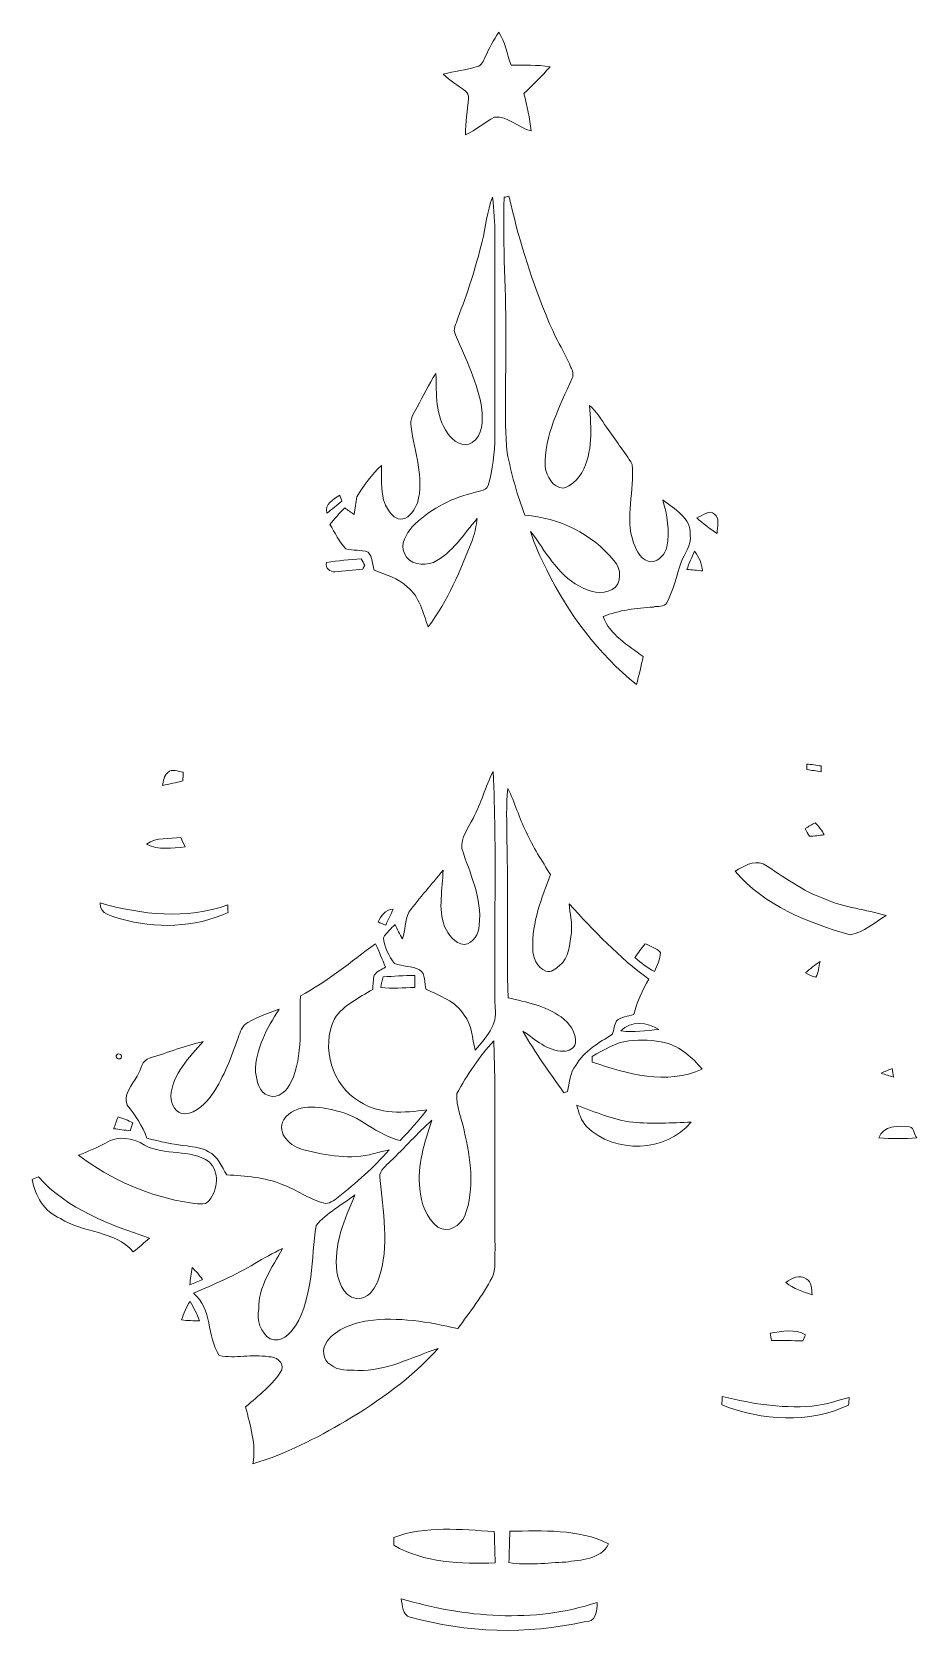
# Model space of a CAD drawing. Header units: centimetres. Extents: x -13.8 to 13.8, y -16.3 to 16.3.
# Drawn here: x -9.17 to 8.14, y -15.27 to 16.09 of the extents above; entities that cross this region are included whole.
import ezdxf

# ---------------------------------------------------------------- set-up
doc = ezdxf.new("R2010")
doc.units = ezdxf.units.CM
doc.header["$MEASUREMENT"] = 0
doc.layers.add('Layer 1', color=7, linetype='Continuous')

msp = doc.modelspace()

# ---------------------------------------------------------------- linework, layer by layer
at = {"layer": 'Layer 1', "color": 251, "lineweight": 9}
for points, knots in [([(-0.30528, 15.60213), (-0.34162, 15.52805), (-0.3769, 15.43562), (-0.4658, 15.41269), (-0.4658, 15.41269), (-0.68311, 15.34848), (-0.91065, 15.32485), (-1.12902, 15.26346), (-1.12902, 15.26346), (-0.9999, 15.13576), (-0.8415, 15.0458), (-0.69722, 14.93679), (-0.69722, 14.93679), (-0.65136, 14.90575), (-0.62666, 14.8486), (-0.63337, 14.79356), (-0.63337, 14.79356), (-0.65171, 14.55544), (-0.70039, 14.31908), (-0.69157, 14.07954), (-0.69157, 14.07954), (-0.48979, 14.17162), (-0.31657, 14.31343), (-0.12537, 14.42526), (-0.12537, 14.42526), (0.14275, 14.45666), (0.33607, 14.20866), (0.59042, 14.15786), (0.59042, 14.15786), (0.5689, 14.40445), (0.51387, 14.6461), (0.44825, 14.88458), (0.44825, 14.88458), (0.6257, 15.05356), (0.80138, 15.22431), (0.96154, 15.41022), (0.96154, 15.41022), (0.7086, 15.45044), (0.45248, 15.4395), (0.19778, 15.44479), (0.19778, 15.44479), (0.11946, 15.66034), (0.08595, 15.89494), (-0.04211, 16.08932), (-0.04211, 16.08932), (-0.14265, 15.9341), (-0.23014, 15.77111), (-0.30528, 15.60213), (-0.30528, 15.60213), (-0.30528, 15.60213), (-0.30528, 15.60213), (-0.30528, 15.60213)], [0, 0, 0, 0, 0.07142857, 0.07142857, 0.07142857, 0.07142857, 0.14285714, 0.14285714, 0.14285714, 0.14285714, 0.21428571, 0.21428571, 0.21428571, 0.21428571, 0.28571429, 0.28571429, 0.28571429, 0.28571429, 0.35714286, 0.35714286, 0.35714286, 0.35714286, 0.42857143, 0.42857143, 0.42857143, 0.42857143, 0.5, 0.5, 0.5, 0.5, 0.57142857, 0.57142857, 0.57142857, 0.57142857, 0.64285714, 0.64285714, 0.64285714, 0.64285714, 0.71428571, 0.71428571, 0.71428571, 0.71428571, 0.78571429, 0.78571429, 0.78571429, 0.78571429, 0.85714286, 0.85714286, 0.85714286, 0.85714286, 1, 1, 1, 1]), ([(-0.36702, 11.99004), (-0.4919, 11.47922), (-0.65559, 10.97898), (-0.84468, 10.48862), (-0.84468, 10.48862), (-0.87114, 10.38702), (-0.95263, 10.26919), (-0.88525, 10.163), (-0.88525, 10.163), (-0.68664, 9.68887), (-0.45027, 9.22073), (-0.37019, 8.70744), (-0.37019, 8.70744), (-0.35714, 8.48943), (-0.34409, 8.19098), (-0.56316, 8.06151), (-0.56316, 8.06151), (-0.73885, 7.93803), (-0.94699, 8.09467), (-1.044, 8.24495), (-1.044, 8.24495), (-1.28742, 8.58362), (-1.25743, 9.01224), (-1.27119, 9.40665), (-1.27119, 9.40665), (-1.41653, 9.20098), (-1.51496, 8.96744), (-1.6409, 8.75048), (-1.6409, 8.75048), (-1.70299, 8.6316), (-1.79048, 8.51059), (-1.75449, 8.36525), (-1.75449, 8.36525), (-1.69593, 7.87277), (-1.48991, 7.36971), (-1.63384, 6.87406), (-1.63384, 6.87406), (-1.69417, 6.74953), (-1.77037, 6.59078), (-1.92171, 6.56291), (-1.92171, 6.56291), (-2.0406, 6.54386), (-2.14643, 6.63981), (-2.19829, 6.73753), (-2.19829, 6.73753), (-2.38173, 6.98941), (-2.32211, 7.32279), (-2.33834, 7.61242), (-2.33834, 7.61242), (-2.52214, 7.42827), (-2.68547, 7.22084), (-2.81847, 6.99753), (-2.81847, 6.99753), (-2.8407, 6.88323), (-2.85375, 6.76716), (-2.87104, 6.65216), (-2.87104, 6.65216), (-2.93312, 6.69343), (-2.99451, 6.73612), (-3.05554, 6.77845), (-3.05554, 6.77845), (-3.15749, 6.67509), (-3.25521, 6.56785), (-3.34623, 6.45496), (-3.34623, 6.45496), (-3.24569, 6.2948), (-3.1656, 6.11558), (-3.03084, 5.98012), (-3.03084, 5.98012), (-2.89185, 5.93567), (-2.73522, 5.97165), (-2.5994, 5.91168), (-2.5994, 5.91168), (-2.50697, 5.82102), (-2.51932, 5.67355), (-2.4798, 5.55996), (-2.4798, 5.55996), (-2.25367, 5.4767), (-2.01061, 5.4065), (-1.83246, 5.2354), (-1.83246, 5.2354), (-1.59045, 5.04526), (-1.52025, 4.72705), (-1.42429, 4.45047), (-1.42429, 4.45047), (-1.03059, 4.96024), (-0.79212, 5.56384), (-0.55822, 6.15792), (-0.55822, 6.15792), (-0.50637, 6.28986), (-0.48132, 6.43061), (-0.46333, 6.57067), (-0.46333, 6.57067), (-0.73003, 6.26869), (-0.94593, 5.89863), (-1.31987, 5.71448), (-1.31987, 5.71448), (-1.51496, 5.63757), (-1.80141, 5.66579), (-1.88502, 5.88804), (-1.88502, 5.88804), (-1.98309, 6.07184), (-1.84339, 6.2701), (-1.73439, 6.41192), (-1.73439, 6.41192), (-1.41759, 6.72554), (-1.01648, 6.95943), (-0.5801, 7.05891), (-0.5801, 7.05891), (-0.48273, 7.11924), (-0.29399, 7.08572), (-0.24884, 7.21731), (-0.24884, 7.21731), (-0.16241, 7.53093), (-0.11655, 7.85654), (-0.11831, 8.18216), (-0.11831, 8.18216), (-0.11267, 9.24084), (-0.12325, 10.29918), (-0.1169, 11.35786), (-0.1169, 11.35786), (-0.11831, 11.85775), (-0.10067, 12.36046), (-0.16241, 12.85787), (-0.16241, 12.85787), (-0.27389, 12.58024), (-0.29717, 12.27861), (-0.36702, 11.99004), (-0.36702, 11.99004), (-0.36702, 11.99004), (-0.36702, 11.99004), (-0.36702, 11.99004)], [0, 0, 0, 0, 0.02941176, 0.02941176, 0.02941176, 0.02941176, 0.05882353, 0.05882353, 0.05882353, 0.05882353, 0.08823529, 0.08823529, 0.08823529, 0.08823529, 0.11764706, 0.11764706, 0.11764706, 0.11764706, 0.14705882, 0.14705882, 0.14705882, 0.14705882, 0.17647059, 0.17647059, 0.17647059, 0.17647059, 0.20588235, 0.20588235, 0.20588235, 0.20588235, 0.23529412, 0.23529412, 0.23529412, 0.23529412, 0.26470588, 0.26470588, 0.26470588, 0.26470588, 0.29411765, 0.29411765, 0.29411765, 0.29411765, 0.32352941, 0.32352941, 0.32352941, 0.32352941, 0.35294118, 0.35294118, 0.35294118, 0.35294118, 0.38235294, 0.38235294, 0.38235294, 0.38235294, 0.41176471, 0.41176471, 0.41176471, 0.41176471, 0.44117647, 0.44117647, 0.44117647, 0.44117647, 0.47058824, 0.47058824, 0.47058824, 0.47058824, 0.5, 0.5, 0.5, 0.5, 0.52941176, 0.52941176, 0.52941176, 0.52941176, 0.55882353, 0.55882353, 0.55882353, 0.55882353, 0.58823529, 0.58823529, 0.58823529, 0.58823529, 0.61764706, 0.61764706, 0.61764706, 0.61764706, 0.64705882, 0.64705882, 0.64705882, 0.64705882, 0.67647059, 0.67647059, 0.67647059, 0.67647059, 0.70588235, 0.70588235, 0.70588235, 0.70588235, 0.73529412, 0.73529412, 0.73529412, 0.73529412, 0.76470588, 0.76470588, 0.76470588, 0.76470588, 0.79411765, 0.79411765, 0.79411765, 0.79411765, 0.82352941, 0.82352941, 0.82352941, 0.82352941, 0.85294118, 0.85294118, 0.85294118, 0.85294118, 0.88235294, 0.88235294, 0.88235294, 0.88235294, 0.91176471, 0.91176471, 0.91176471, 0.91176471, 0.94117647, 0.94117647, 0.94117647, 0.94117647, 1, 1, 1, 1]), ([(0.0669, 12.85646), (0.02492, 11.90961), (0.11241, 10.96416), (0.09441, 10.01731), (0.09441, 10.01731), (0.10465, 9.29835), (0.05984, 8.57727), (0.12193, 7.86007), (0.12193, 7.86007), (0.20907, 7.44591), (0.31173, 7.0314), (0.47153, 6.63805), (0.47153, 6.63805), (1.13652, 6.58619), (1.79198, 6.27539), (2.20897, 5.74799), (2.20897, 5.74799), (2.36066, 5.60194), (2.37371, 5.2922), (2.17651, 5.18213), (2.17651, 5.18213), (1.97613, 5.06854), (1.72319, 5.13663), (1.53622, 5.2474), (1.53622, 5.2474), (1.0963, 5.47741), (0.87158, 5.94025), (0.58231, 6.31914), (0.58231, 6.31914), (0.65745, 6.05702), (0.76893, 5.8069), (0.89875, 5.56737), (0.89875, 5.56737), (1.31996, 4.70941), (1.90734, 3.92272), (2.65452, 3.32264), (2.65452, 3.32264), (2.70109, 3.50468), (2.74448, 3.68777), (2.78117, 3.87227), (2.78117, 3.87227), (2.48872, 4.09487), (2.13206, 4.29102), (1.99871, 4.65508), (1.99871, 4.65508), (2.31339, 4.77856), (2.65029, 4.82054), (2.98578, 4.84029), (2.98578, 4.84029), (3.0521, 4.8664), (3.20627, 4.82583), (3.24331, 4.92531), (3.24331, 4.92531), (3.37737, 5.17332), (3.43698, 5.45201), (3.52483, 5.7173), (3.52483, 5.7173), (3.59503, 5.89051), (3.73261, 6.04644), (3.70333, 6.24717), (3.70333, 6.24717), (3.72908, 6.58654), (3.39112, 6.75623), (3.16711, 6.93897), (3.16711, 6.93897), (3.25248, 6.64052), (3.3061, 6.32831), (3.24648, 6.01786), (3.24648, 6.01786), (3.21403, 5.87605), (3.09973, 5.74481), (2.95086, 5.72471), (2.95086, 5.72471), (2.75436, 5.73423), (2.65205, 5.93673), (2.59279, 6.09724), (2.59279, 6.09724), (2.42345, 6.59571), (2.61431, 7.12241), (2.57021, 7.63147), (2.57021, 7.63147), (2.41675, 7.8823), (2.23331, 8.11372), (2.06821, 8.35643), (2.06821, 8.35643), (1.96343, 8.50283), (1.87453, 8.6637), (1.73483, 8.78047), (1.73483, 8.78047), (1.76729, 8.34091), (1.80327, 7.8696), (1.5849, 7.46778), (1.5849, 7.46778), (1.49706, 7.33655), (1.37817, 7.2032), (1.21872, 7.16651), (1.21872, 7.16651), (1.01058, 7.17251), (0.89487, 7.40216), (0.867, 7.58208), (0.867, 7.58208), (0.84548, 8.20368), (1.15275, 8.76212), (1.39334, 9.31563), (1.39334, 9.31563), (1.43038, 9.38583), (1.40146, 9.4638), (1.37077, 9.52977), (1.37077, 9.52977), (1.20672, 9.88219), (1.00635, 10.21768), (0.87088, 10.58281), (0.87088, 10.58281), (0.56537, 11.3247), (0.33642, 12.09552), (0.15721, 12.87657), (0.15721, 12.87657), (0.13463, 12.87163), (0.08948, 12.8614), (0.0669, 12.85646), (0.0669, 12.85646), (0.0669, 12.85646), (0.0669, 12.85646), (0.0669, 12.85646)], [0, 0, 0, 0, 0.03125, 0.03125, 0.03125, 0.03125, 0.0625, 0.0625, 0.0625, 0.0625, 0.09375, 0.09375, 0.09375, 0.09375, 0.125, 0.125, 0.125, 0.125, 0.15625, 0.15625, 0.15625, 0.15625, 0.1875, 0.1875, 0.1875, 0.1875, 0.21875, 0.21875, 0.21875, 0.21875, 0.25, 0.25, 0.25, 0.25, 0.28125, 0.28125, 0.28125, 0.28125, 0.3125, 0.3125, 0.3125, 0.3125, 0.34375, 0.34375, 0.34375, 0.34375, 0.375, 0.375, 0.375, 0.375, 0.40625, 0.40625, 0.40625, 0.40625, 0.4375, 0.4375, 0.4375, 0.4375, 0.46875, 0.46875, 0.46875, 0.46875, 0.5, 0.5, 0.5, 0.5, 0.53125, 0.53125, 0.53125, 0.53125, 0.5625, 0.5625, 0.5625, 0.5625, 0.59375, 0.59375, 0.59375, 0.59375, 0.625, 0.625, 0.625, 0.625, 0.65625, 0.65625, 0.65625, 0.65625, 0.6875, 0.6875, 0.6875, 0.6875, 0.71875, 0.71875, 0.71875, 0.71875, 0.75, 0.75, 0.75, 0.75, 0.78125, 0.78125, 0.78125, 0.78125, 0.8125, 0.8125, 0.8125, 0.8125, 0.84375, 0.84375, 0.84375, 0.84375, 0.875, 0.875, 0.875, 0.875, 0.90625, 0.90625, 0.90625, 0.90625, 0.9375, 0.9375, 0.9375, 0.9375, 1, 1, 1, 1]), ([(-3.40655, 6.67474), (-3.30566, 6.75164), (-3.20829, 6.83313), (-3.10987, 6.91321), (-3.10987, 6.91321), (-3.1201, 6.94214), (-3.14126, 6.99965), (-3.15185, 7.02822), (-3.15185, 7.02822), (-3.28308, 6.9432), (-3.45382, 6.85642), (-3.40655, 6.67474), (-3.40655, 6.67474), (-3.40655, 6.67474), (-3.40655, 6.67474), (-3.40655, 6.67474)], [0, 0, 0, 0, 0.2, 0.2, 0.2, 0.2, 0.4, 0.4, 0.4, 0.4, 0.6, 0.6, 0.6, 0.6, 1, 1, 1, 1]), ([(3.83492, 6.58372), (3.95874, 6.47154), (4.09068, 6.36676), (4.23356, 6.27892), (4.23356, 6.27892), (4.22721, 6.40451), (4.29318, 6.5689), (4.17993, 6.65957), (4.17993, 6.65957), (4.07375, 6.75729), (3.9404, 6.62076), (3.83492, 6.58372), (3.83492, 6.58372), (3.83492, 6.58372), (3.83492, 6.58372), (3.83492, 6.58372)], [0, 0, 0, 0, 0.2, 0.2, 0.2, 0.2, 0.4, 0.4, 0.4, 0.4, 0.6, 0.6, 0.6, 0.6, 1, 1, 1, 1]), ([(-3.41431, 5.71236), (-3.44254, 5.60088), (-3.33564, 5.51904), (-3.24639, 5.53174), (-3.24639, 5.53174), (-3.06506, 5.54514), (-2.88479, 5.56525), (-2.70347, 5.58148), (-2.70347, 5.58148), (-2.69324, 5.59947), (-2.67277, 5.6351), (-2.66254, 5.65274), (-2.66254, 5.65274), (-2.68583, 5.69648), (-2.70911, 5.73988), (-2.73169, 5.78327), (-2.73169, 5.78327), (-2.95994, 5.76669), (-3.18854, 5.75046), (-3.41431, 5.71236), (-3.41431, 5.71236), (-3.41431, 5.71236), (-3.41431, 5.71236), (-3.41431, 5.71236)], [0, 0, 0, 0, 0.14285714, 0.14285714, 0.14285714, 0.14285714, 0.28571429, 0.28571429, 0.28571429, 0.28571429, 0.42857143, 0.42857143, 0.42857143, 0.42857143, 0.57142857, 0.57142857, 0.57142857, 0.57142857, 0.71428571, 0.71428571, 0.71428571, 0.71428571, 1, 1, 1, 1]), ([(3.78906, 5.93002), (3.73614, 5.81325), (3.68463, 5.69578), (3.63595, 5.57725), (3.63595, 5.57725), (3.73543, 5.56913), (3.8448, 5.55537), (3.9471, 5.54797), (3.9471, 5.54797), (3.92981, 5.68872), (3.87937, 5.82102), (3.78906, 5.93002), (3.78906, 5.93002), (3.78906, 5.93002), (3.78906, 5.93002), (3.78906, 5.93002)], [0, 0, 0, 0, 0.2, 0.2, 0.2, 0.2, 0.4, 0.4, 0.4, 0.4, 0.6, 0.6, 0.6, 0.6, 1, 1, 1, 1]), ([(-6.51911, 1.6032), (-6.59707, 1.54358), (-6.59813, 1.43563), (-6.62177, 1.3485), (-6.62177, 1.3485), (-6.48736, 1.3746), (-6.35472, 1.40741), (-6.22137, 1.43846), (-6.22137, 1.43846), (-6.21995, 1.49561), (-6.21854, 1.5524), (-6.21678, 1.6092), (-6.21678, 1.6092), (-6.31485, 1.62155), (-6.43515, 1.68258), (-6.51911, 1.6032), (-6.51911, 1.6032), (-6.51911, 1.6032), (-6.51911, 1.6032), (-6.51911, 1.6032)], [0, 0, 0, 0, 0.16666667, 0.16666667, 0.16666667, 0.16666667, 0.33333333, 0.33333333, 0.33333333, 0.33333333, 0.5, 0.5, 0.5, 0.5, 0.66666667, 0.66666667, 0.66666667, 0.66666667, 1, 1, 1, 1]), ([(-0.54552, 0.70609), (-0.62807, 0.51453), (-0.79035, 0.3392), (-0.76495, 0.11554), (-0.76495, 0.11554), (-0.60867, -0.37094), (-0.36208, -0.85848), (-0.42523, -1.38306), (-0.42523, -1.38306), (-0.42452, -1.5531), (-0.54164, -1.73937), (-0.71803, -1.763), (-0.71803, -1.763), (-0.90783, -1.74642), (-1.02565, -1.56262), (-1.10221, -1.40917), (-1.10221, -1.40917), (-1.23909, -1.05462), (-1.13396, -0.67786), (-1.13184, -0.31097), (-1.13184, -0.31097), (-1.35268, -0.58543), (-1.59292, -0.84543), (-1.7993, -1.13118), (-1.7993, -1.13118), (-1.87479, -1.29416), (-1.87338, -1.48184), (-1.92524, -1.65364), (-1.92524, -1.65364), (-1.97957, -1.56368), (-2.0286, -1.46385), (-2.07023, -1.36965), (-2.07023, -1.36965), (-2.14855, -1.45397), (-2.24168, -1.53052), (-2.29707, -1.63142), (-2.29707, -1.63142), (-2.27978, -1.81239), (-2.19194, -1.99125), (-2.08011, -2.13377), (-2.08011, -2.13377), (-1.92524, -2.19657), (-1.74532, -2.18316), (-1.59257, -2.25583), (-1.59257, -2.25583), (-1.46028, -2.33203), (-1.50473, -2.52359), (-1.46416, -2.64212), (-1.46416, -2.64212), (-1.1904, -2.76595), (-0.88454, -2.87037), (-0.71874, -3.14201), (-0.71874, -3.14201), (-0.5614, -3.33463), (-0.56387, -3.59815), (-0.50249, -3.82852), (-0.50249, -3.82852), (-0.30458, -3.59321), (-0.05481, -3.33674), (-0.11372, -3.0009), (-0.11372, -3.0009), (-0.14195, -1.46102), (-0.07421, 0.08132), (-0.15288, 1.61943), (-0.15288, 1.61943), (-0.3081, 1.32627), (-0.38148, 0.99607), (-0.54552, 0.70609), (-0.54552, 0.70609), (-0.54552, 0.70609), (-0.54552, 0.70609), (-0.54552, 0.70609)], [0, 0, 0, 0, 0.05263158, 0.05263158, 0.05263158, 0.05263158, 0.10526316, 0.10526316, 0.10526316, 0.10526316, 0.15789474, 0.15789474, 0.15789474, 0.15789474, 0.21052632, 0.21052632, 0.21052632, 0.21052632, 0.26315789, 0.26315789, 0.26315789, 0.26315789, 0.31578947, 0.31578947, 0.31578947, 0.31578947, 0.36842105, 0.36842105, 0.36842105, 0.36842105, 0.42105263, 0.42105263, 0.42105263, 0.42105263, 0.47368421, 0.47368421, 0.47368421, 0.47368421, 0.52631579, 0.52631579, 0.52631579, 0.52631579, 0.57894737, 0.57894737, 0.57894737, 0.57894737, 0.63157895, 0.63157895, 0.63157895, 0.63157895, 0.68421053, 0.68421053, 0.68421053, 0.68421053, 0.73684211, 0.73684211, 0.73684211, 0.73684211, 0.78947368, 0.78947368, 0.78947368, 0.78947368, 0.84210526, 0.84210526, 0.84210526, 0.84210526, 0.89473684, 0.89473684, 0.89473684, 0.89473684, 1, 1, 1, 1]), ([(5.98545, 1.76866), (5.9858, 1.74114), (5.98651, 1.68611), (5.98686, 1.65859), (5.98686, 1.65859), (6.08211, 1.64448), (6.1696, 1.63495), (6.26732, 1.61873), (6.26732, 1.61873), (6.26697, 1.6466), (6.26591, 1.70304), (6.2652, 1.73126), (6.2652, 1.73126), (6.17419, 1.74255), (6.07259, 1.7609), (5.98545, 1.76866), (5.98545, 1.76866), (5.98545, 1.76866), (5.98545, 1.76866), (5.98545, 1.76866)], [0, 0, 0, 0, 0.16666667, 0.16666667, 0.16666667, 0.16666667, 0.33333333, 0.33333333, 0.33333333, 0.33333333, 0.5, 0.5, 0.5, 0.5, 0.66666667, 0.66666667, 0.66666667, 0.66666667, 1, 1, 1, 1]), ([(0.1184, 0.28805), (0.14486, -0.74277), (0.11064, -1.77464), (0.14098, -2.80581), (0.14098, -2.80581), (0.50082, -2.88519), (0.87441, -2.96633), (1.18203, -3.18046), (1.18203, -3.18046), (1.34043, -3.30041), (1.48224, -3.48138), (1.45896, -3.6934), (1.45896, -3.6934), (1.4325, -3.795), (1.32526, -3.85709), (1.22401, -3.84827), (1.22401, -3.84827), (0.91039, -3.85356), (0.67332, -3.6172), (0.43026, -3.45492), (0.43026, -3.45492), (0.6645, -3.87755), (0.95343, -4.26702), (1.2286, -4.66354), (1.2286, -4.66354), (1.24729, -4.6572), (1.28504, -4.64484), (1.30374, -4.63849), (1.30374, -4.63849), (1.3376, -4.46175), (1.34854, -4.27338), (1.46566, -4.12661), (1.46566, -4.12661), (1.62406, -3.8451), (1.91828, -3.68388), (2.18356, -3.51772), (2.18356, -3.51772), (2.20861, -3.43058), (2.22096, -3.33815), (2.26118, -3.25702), (2.26118, -3.25702), (2.35255, -3.17447), (2.48484, -3.16847), (2.59808, -3.13037), (2.59808, -3.13037), (2.66511, -2.88766), (2.77023, -2.6587), (2.89194, -2.43892), (2.89194, -2.43892), (2.31162, -2.01771), (1.8202, -1.49383), (1.33655, -0.9689), (1.33655, -0.9689), (1.34889, -1.15411), (1.40075, -1.33826), (1.37923, -1.52452), (1.37923, -1.52452), (1.3369, -1.74889), (1.34748, -2.02864), (1.14181, -2.17857), (1.14181, -2.17857), (1.07161, -2.23784), (0.98165, -2.32145), (0.88111, -2.2837), (0.88111, -2.2837), (0.70296, -2.21844), (0.619, -2.01524), (0.62182, -1.83673), (0.62182, -1.83673), (0.60877, -1.33297), (0.79291, -0.85601), (0.97318, -0.39458), (0.97318, -0.39458), (0.79821, -0.12541), (0.62923, 0.148), (0.49447, 0.43939), (0.49447, 0.43939), (0.353, 0.7142), (0.27645, 1.01653), (0.13463, 1.29064), (0.13463, 1.29064), (0.0983, 0.95762), (0.11735, 0.62213), (0.1184, 0.28805), (0.1184, 0.28805), (0.1184, 0.28805), (0.1184, 0.28805), (0.1184, 0.28805)], [0, 0, 0, 0, 0.04347826, 0.04347826, 0.04347826, 0.04347826, 0.08695652, 0.08695652, 0.08695652, 0.08695652, 0.13043478, 0.13043478, 0.13043478, 0.13043478, 0.17391304, 0.17391304, 0.17391304, 0.17391304, 0.2173913, 0.2173913, 0.2173913, 0.2173913, 0.26086957, 0.26086957, 0.26086957, 0.26086957, 0.30434783, 0.30434783, 0.30434783, 0.30434783, 0.34782609, 0.34782609, 0.34782609, 0.34782609, 0.39130435, 0.39130435, 0.39130435, 0.39130435, 0.43478261, 0.43478261, 0.43478261, 0.43478261, 0.47826087, 0.47826087, 0.47826087, 0.47826087, 0.52173913, 0.52173913, 0.52173913, 0.52173913, 0.56521739, 0.56521739, 0.56521739, 0.56521739, 0.60869565, 0.60869565, 0.60869565, 0.60869565, 0.65217391, 0.65217391, 0.65217391, 0.65217391, 0.69565217, 0.69565217, 0.69565217, 0.69565217, 0.73913043, 0.73913043, 0.73913043, 0.73913043, 0.7826087, 0.7826087, 0.7826087, 0.7826087, 0.82608696, 0.82608696, 0.82608696, 0.82608696, 0.86956522, 0.86956522, 0.86956522, 0.86956522, 0.91304348, 0.91304348, 0.91304348, 0.91304348, 1, 1, 1, 1]), ([(-6.93151, 0.19809), (-6.69973, 0.07991), (-6.4288, 0.12295), (-6.17903, 0.14729), (-6.17903, 0.14729), (-6.2062, 0.20903), (-6.23301, 0.27006), (-6.26017, 0.33109), (-6.26017, 0.33109), (-6.48419, 0.29898), (-6.7403, 0.34414), (-6.93151, 0.19809), (-6.93151, 0.19809), (-6.93151, 0.19809), (-6.93151, 0.19809), (-6.93151, 0.19809)], [0, 0, 0, 0, 0.2, 0.2, 0.2, 0.2, 0.4, 0.4, 0.4, 0.4, 0.6, 0.6, 0.6, 0.6, 1, 1, 1, 1]), ([(5.95441, 0.50783), (5.98016, 0.45738), (6.0045, 0.40517), (6.03837, 0.3586), (6.03837, 0.3586), (6.13362, 0.35472), (6.22993, 0.36954), (6.32518, 0.38506), (6.32518, 0.38506), (6.28214, 0.47502), (6.21476, 0.5491), (6.14702, 0.62037), (6.14702, 0.62037), (6.08282, 0.58297), (6.01861, 0.54522), (5.95441, 0.50783), (5.95441, 0.50783), (5.95441, 0.50783), (5.95441, 0.50783), (5.95441, 0.50783)], [0, 0, 0, 0, 0.16666667, 0.16666667, 0.16666667, 0.16666667, 0.33333333, 0.33333333, 0.33333333, 0.33333333, 0.5, 0.5, 0.5, 0.5, 0.66666667, 0.66666667, 0.66666667, 0.66666667, 1, 1, 1, 1]), ([(4.58245, -0.32649), (5.14901, -1.00453), (6.00944, -1.33297), (6.83318, -1.57462), (6.83318, -1.57462), (7.09776, -1.52347), (7.31119, -1.3312), (7.5345, -1.19432), (7.5345, -1.19432), (7.14327, -1.07332), (6.72558, -1.04475), (6.34811, -0.87471), (6.34811, -0.87471), (5.9029, -0.7216), (5.52825, -0.43056), (5.1342, -0.18326), (5.1342, -0.18326), (4.93841, -0.11235), (4.74791, -0.23442), (4.58245, -0.32649), (4.58245, -0.32649), (4.58245, -0.32649), (4.58245, -0.32649), (4.58245, -0.32649)], [0, 0, 0, 0, 0.14285714, 0.14285714, 0.14285714, 0.14285714, 0.28571429, 0.28571429, 0.28571429, 0.28571429, 0.42857143, 0.42857143, 0.42857143, 0.42857143, 0.57142857, 0.57142857, 0.57142857, 0.57142857, 0.71428571, 0.71428571, 0.71428571, 0.71428571, 1, 1, 1, 1]), ([(-7.84062, -0.9502), (-7.84626, -1.18762), (-7.6032, -1.19397), (-7.44445, -1.26241), (-7.44445, -1.26241), (-6.75653, -1.45256), (-5.99241, -1.43774), (-5.33836, -1.13506), (-5.33836, -1.13506), (-5.33977, -1.08461), (-5.34083, -1.03381), (-5.34154, -0.98372), (-5.34154, -0.98372), (-6.14764, -1.28499), (-7.03099, -1.17669), (-7.84062, -0.9502), (-7.84062, -0.9502), (-7.84062, -0.9502), (-7.84062, -0.9502), (-7.84062, -0.9502)], [0, 0, 0, 0, 0.16666667, 0.16666667, 0.16666667, 0.16666667, 0.33333333, 0.33333333, 0.33333333, 0.33333333, 0.5, 0.5, 0.5, 0.5, 0.66666667, 0.66666667, 0.66666667, 0.66666667, 1, 1, 1, 1]), ([(-2.4036, -1.32062), (-2.35386, -1.34179), (-2.30412, -1.36295), (-2.25403, -1.38447), (-2.25403, -1.38447), (-2.20323, -1.28146), (-2.15278, -1.17845), (-2.10868, -1.07297), (-2.10868, -1.07297), (-2.2699, -1.07367), (-2.34116, -1.20385), (-2.4036, -1.32062), (-2.4036, -1.32062), (-2.4036, -1.32062), (-2.4036, -1.32062), (-2.4036, -1.32062)], [0, 0, 0, 0, 0.2, 0.2, 0.2, 0.2, 0.4, 0.4, 0.4, 0.4, 0.6, 0.6, 0.6, 0.6, 1, 1, 1, 1]), ([(-3.92231, -2.7656), (-3.94665, -3.32722), (-3.85846, -3.92165), (-4.10011, -4.44976), (-4.10011, -4.44976), (-4.17878, -4.61168), (-4.34812, -4.79089), (-4.54955, -4.71681), (-4.54955, -4.71681), (-4.73899, -4.66567), (-4.77639, -4.42118), (-4.80073, -4.25926), (-4.80073, -4.25926), (-4.80567, -3.80312), (-4.57495, -3.39989), (-4.34071, -3.02736), (-4.34071, -3.02736), (-4.54708, -3.10497), (-4.75769, -3.17764), (-4.95101, -3.28559), (-4.95101, -3.28559), (-5.0639, -3.34592), (-5.09918, -3.4768), (-5.14187, -3.58792), (-5.14187, -3.58792), (-5.27239, -3.96576), (-5.41527, -4.34392), (-5.63646, -4.67977), (-5.63646, -4.67977), (-5.76699, -4.86533), (-5.94514, -5.05937), (-6.18679, -5.07735), (-6.18679, -5.07735), (-6.3593, -5.07488), (-6.45808, -4.88651), (-6.45843, -4.7327), (-6.45843, -4.7327), (-6.42668, -4.29595), (-6.09895, -3.96857), (-5.82308, -3.66236), (-5.82308, -3.66236), (-6.17833, -3.73785), (-6.51488, -3.88037), (-6.86236, -3.98233), (-6.86236, -3.98233), (-7.03064, -4.02043), (-7.03628, -4.21304), (-7.11284, -4.339), (-7.11284, -4.339), (-7.21161, -4.51186), (-7.39929, -4.68435), (-7.30898, -4.90343), (-7.30898, -4.90343), (-7.15693, -5.10522), (-7.00947, -5.30983), (-6.92692, -5.55254), (-6.92692, -5.55254), (-6.66763, -5.6178), (-6.40516, -5.67425), (-6.13917, -5.70423), (-6.13917, -5.70423), (-5.99806, -5.72717), (-5.84566, -5.73352), (-5.72289, -5.81642), (-5.72289, -5.81642), (-5.53592, -5.9032), (-5.46219, -6.10464), (-5.362, -6.2708), (-5.362, -6.2708), (-4.99687, -6.28949), (-4.62222, -6.3156), (-4.27968, -6.45495), (-4.27968, -6.45495), (-4.00239, -6.5576), (-3.76145, -6.7414), (-3.47393, -6.81901), (-3.47393, -6.81901), (-3.36316, -6.85782), (-3.26897, -6.7661), (-3.18465, -6.70859), (-3.18465, -6.70859), (-2.83364, -6.42143), (-2.4851, -6.1258), (-2.18735, -5.7822), (-2.18735, -5.7822), (-2.28789, -5.80195), (-2.38702, -5.827), (-2.4858, -5.85346), (-2.4858, -5.85346), (-2.93454, -5.9794), (-3.4129, -5.89227), (-3.85458, -5.78185), (-3.85458, -5.78185), (-4.10505, -5.7187), (-4.39997, -5.47175), (-4.24934, -5.18459), (-4.24934, -5.18459), (-4.01262, -4.86004), (-3.56142, -4.92637), (-3.22311, -5.01561), (-3.22311, -5.01561), (-2.75709, -5.10134), (-2.42936, -5.49645), (-1.96969, -5.59734), (-1.96969, -5.59734), (-1.7933, -5.4019), (-1.60774, -5.21317), (-1.45216, -5.00009), (-1.45216, -5.00009), (-1.89314, -5.05371), (-2.37926, -5.0964), (-2.76309, -4.83287), (-2.76309, -4.83287), (-3.30954, -4.5249), (-3.52473, -3.77525), (-3.25486, -3.21539), (-3.25486, -3.21539), (-3.08023, -2.94551), (-2.77367, -2.80299), (-2.50803, -2.64071), (-2.50803, -2.64071), (-2.49815, -2.54793), (-2.50132, -2.44986), (-2.47698, -2.36061), (-2.47698, -2.36061), (-2.42548, -2.28547), (-2.33411, -2.25372), (-2.25967, -2.2068), (-2.25967, -2.2068), (-2.31717, -2.05122), (-2.38526, -1.89917), (-2.45299, -1.74783), (-2.45299, -1.74783), (-2.93454, -2.09849), (-3.39279, -2.48655), (-3.92231, -2.7656), (-3.92231, -2.7656), (-3.92231, -2.7656), (-3.92231, -2.7656), (-3.92231, -2.7656)], [0, 0, 0, 0, 0.02777778, 0.02777778, 0.02777778, 0.02777778, 0.05555556, 0.05555556, 0.05555556, 0.05555556, 0.08333333, 0.08333333, 0.08333333, 0.08333333, 0.11111111, 0.11111111, 0.11111111, 0.11111111, 0.13888889, 0.13888889, 0.13888889, 0.13888889, 0.16666667, 0.16666667, 0.16666667, 0.16666667, 0.19444444, 0.19444444, 0.19444444, 0.19444444, 0.22222222, 0.22222222, 0.22222222, 0.22222222, 0.25, 0.25, 0.25, 0.25, 0.27777778, 0.27777778, 0.27777778, 0.27777778, 0.30555556, 0.30555556, 0.30555556, 0.30555556, 0.33333333, 0.33333333, 0.33333333, 0.33333333, 0.36111111, 0.36111111, 0.36111111, 0.36111111, 0.38888889, 0.38888889, 0.38888889, 0.38888889, 0.41666667, 0.41666667, 0.41666667, 0.41666667, 0.44444444, 0.44444444, 0.44444444, 0.44444444, 0.47222222, 0.47222222, 0.47222222, 0.47222222, 0.5, 0.5, 0.5, 0.5, 0.52777778, 0.52777778, 0.52777778, 0.52777778, 0.55555556, 0.55555556, 0.55555556, 0.55555556, 0.58333333, 0.58333333, 0.58333333, 0.58333333, 0.61111111, 0.61111111, 0.61111111, 0.61111111, 0.63888889, 0.63888889, 0.63888889, 0.63888889, 0.66666667, 0.66666667, 0.66666667, 0.66666667, 0.69444444, 0.69444444, 0.69444444, 0.69444444, 0.72222222, 0.72222222, 0.72222222, 0.72222222, 0.75, 0.75, 0.75, 0.75, 0.77777778, 0.77777778, 0.77777778, 0.77777778, 0.80555556, 0.80555556, 0.80555556, 0.80555556, 0.83333333, 0.83333333, 0.83333333, 0.83333333, 0.86111111, 0.86111111, 0.86111111, 0.86111111, 0.88888889, 0.88888889, 0.88888889, 0.88888889, 0.91666667, 0.91666667, 0.91666667, 0.91666667, 0.94444444, 0.94444444, 0.94444444, 0.94444444, 1, 1, 1, 1]), ([(2.81998, -1.74783), (2.75365, -1.83638), (2.68804, -1.92528), (2.62207, -2.01453), (2.62207, -2.01453), (2.73884, -2.12142), (2.86443, -2.2202), (3.00836, -2.28899), (3.00836, -2.28899), (3.05422, -2.16799), (3.11984, -2.0491), (3.12231, -1.91681), (3.12231, -1.91681), (3.03764, -1.83567), (2.92475, -1.79546), (2.81998, -1.74783), (2.81998, -1.74783), (2.81998, -1.74783), (2.81998, -1.74783), (2.81998, -1.74783)], [0, 0, 0, 0, 0.16666667, 0.16666667, 0.16666667, 0.16666667, 0.33333333, 0.33333333, 0.33333333, 0.33333333, 0.5, 0.5, 0.5, 0.5, 0.66666667, 0.66666667, 0.66666667, 0.66666667, 1, 1, 1, 1]), ([(5.95723, -2.31933), (6.02355, -2.35108), (6.09093, -2.38283), (6.16219, -2.40365), (6.16219, -2.40365), (6.21793, -2.31157), (6.21546, -2.19198), (6.2451, -2.09461), (6.2451, -2.09461), (6.14314, -2.16164), (6.04754, -2.23749), (5.95723, -2.31933), (5.95723, -2.31933), (5.95723, -2.31933), (5.95723, -2.31933), (5.95723, -2.31933)], [0, 0, 0, 0, 0.2, 0.2, 0.2, 0.2, 0.4, 0.4, 0.4, 0.4, 0.6, 0.6, 0.6, 0.6, 1, 1, 1, 1]), ([(-2.30412, -2.39694), (-2.32, -2.46538), (-2.33587, -2.53347), (-2.35104, -2.60261), (-2.35104, -2.60261), (-2.12985, -2.63472), (-1.90619, -2.60543), (-1.68394, -2.60155), (-1.68394, -2.60155), (-1.68429, -2.54335), (-1.68464, -2.42728), (-1.685, -2.36907), (-1.685, -2.36907), (-1.89172, -2.36978), (-2.0981, -2.38177), (-2.30412, -2.39694), (-2.30412, -2.39694), (-2.30412, -2.39694), (-2.30412, -2.39694), (-2.30412, -2.39694)], [0, 0, 0, 0, 0.16666667, 0.16666667, 0.16666667, 0.16666667, 0.33333333, 0.33333333, 0.33333333, 0.33333333, 0.5, 0.5, 0.5, 0.5, 0.66666667, 0.66666667, 0.66666667, 0.66666667, 1, 1, 1, 1]), ([(2.34937, -3.45281), (2.59561, -3.49126), (2.84397, -3.44046), (3.0902, -3.42635), (3.0902, -3.42635), (2.87501, -3.27818), (2.53528, -3.24573), (2.34937, -3.45281), (2.34937, -3.45281), (2.34937, -3.45281), (2.34937, -3.45281), (2.34937, -3.45281)], [0, 0, 0, 0, 0.25, 0.25, 0.25, 0.25, 0.5, 0.5, 0.5, 0.5, 1, 1, 1, 1]), ([(-0.86444, -4.67871), (-0.88278, -4.92954), (-0.76354, -5.1606), (-0.71874, -5.4019), (-0.71874, -5.4019), (-0.59421, -5.9473), (-0.50707, -6.52938), (-0.70392, -7.07019), (-0.70392, -7.07019), (-0.78894, -7.26245), (-1.03271, -7.42156), (-1.23626, -7.29315), (-1.23626, -7.29315), (-1.45604, -7.11076), (-1.56682, -6.82395), (-1.58728, -6.5449), (-1.58728, -6.5449), (-1.63561, -6.08171), (-1.49873, -5.63403), (-1.35162, -5.20223), (-1.35162, -5.20223), (-1.63878, -5.45059), (-1.88044, -5.74657), (-2.16195, -6.00127), (-2.16195, -6.00127), (-2.24097, -6.09123), (-2.38032, -6.17484), (-2.36762, -6.31313), (-2.36762, -6.31313), (-2.31012, -6.97388), (-2.17148, -7.66004), (-2.39161, -8.30703), (-2.39161, -8.30703), (-2.45052, -8.46437), (-2.55001, -8.64464), (-2.72922, -8.67992), (-2.72922, -8.67992), (-3.02943, -8.75682), (-3.16455, -8.39769), (-3.20759, -8.16698), (-3.20759, -8.16698), (-3.2792, -7.6371), (-3.05977, -7.13687), (-2.85481, -6.66309), (-2.85481, -6.66309), (-3.11234, -6.85288), (-3.40408, -7.01727), (-3.6161, -7.25822), (-3.6161, -7.25822), (-3.711, -7.91298), (-3.66655, -8.63406), (-4.01756, -9.2246), (-4.01756, -9.2246), (-4.12692, -9.38265), (-4.29732, -9.56115), (-4.51286, -9.48037), (-4.51286, -9.48037), (-4.70266, -9.35972), (-4.78133, -9.10819), (-4.73864, -8.89265), (-4.73864, -8.89265), (-4.74464, -8.44743), (-4.47617, -8.08443), (-4.27333, -7.71225), (-4.27333, -7.71225), (-4.45995, -7.79691), (-4.63704, -7.90098), (-4.81308, -8.00611), (-4.81308, -8.00611), (-5.19372, -8.2386), (-5.6093, -8.40405), (-6.01464, -8.58643), (-6.01464, -8.58643), (-5.63893, -8.88876), (-5.76029, -9.42746), (-5.51017, -9.80387), (-5.51017, -9.80387), (-5.19619, -9.86807), (-4.86635, -9.77282), (-4.54814, -9.82822), (-4.54814, -9.82822), (-4.41056, -9.81022), (-4.23981, -9.93439), (-4.28426, -10.08397), (-4.28426, -10.08397), (-4.45748, -10.38066), (-4.74111, -10.58457), (-4.9944, -10.80788), (-4.9944, -10.80788), (-4.9055, -11.17512), (-4.78239, -11.54166), (-4.85188, -11.92478), (-4.85188, -11.92478), (-4.21265, -11.72969), (-3.61257, -11.42454), (-3.03825, -11.08658), (-3.03825, -11.08658), (-2.38138, -10.69005), (-1.74356, -10.24273), (-1.23027, -9.66734), (-1.23027, -9.66734), (-1.74497, -9.83279), (-2.2445, -10.11643), (-2.80013, -10.09455), (-2.80013, -10.09455), (-2.97828, -10.08327), (-3.18113, -10.1136), (-3.32718, -9.98485), (-3.32718, -9.98485), (-3.49439, -9.89876), (-3.50568, -9.66311), (-3.40055, -9.52553), (-3.40055, -9.52553), (-3.21111, -9.27964), (-2.89785, -9.17699), (-2.60328, -9.12195), (-2.60328, -9.12195), (-2.01061, -9.04116), (-1.41865, -9.14699), (-0.84221, -9.27682), (-0.84221, -9.27682), (-0.60797, -8.9505), (-0.35714, -8.63335), (-0.17193, -8.27563), (-0.17193, -8.27563), (-0.08727, -8.1063), (-0.12819, -7.90804), (-0.11408, -7.72777), (-0.11408, -7.72777), (-0.13172, -6.3664), (-0.09538, -5.00468), (-0.13665, -3.64401), (-0.13665, -3.64401), (-0.42311, -3.95481), (-0.66088, -4.3097), (-0.86444, -4.67871), (-0.86444, -4.67871), (-0.86444, -4.67871), (-0.86444, -4.67871), (-0.86444, -4.67871)], [0, 0, 0, 0, 0.02777778, 0.02777778, 0.02777778, 0.02777778, 0.05555556, 0.05555556, 0.05555556, 0.05555556, 0.08333333, 0.08333333, 0.08333333, 0.08333333, 0.11111111, 0.11111111, 0.11111111, 0.11111111, 0.13888889, 0.13888889, 0.13888889, 0.13888889, 0.16666667, 0.16666667, 0.16666667, 0.16666667, 0.19444444, 0.19444444, 0.19444444, 0.19444444, 0.22222222, 0.22222222, 0.22222222, 0.22222222, 0.25, 0.25, 0.25, 0.25, 0.27777778, 0.27777778, 0.27777778, 0.27777778, 0.30555556, 0.30555556, 0.30555556, 0.30555556, 0.33333333, 0.33333333, 0.33333333, 0.33333333, 0.36111111, 0.36111111, 0.36111111, 0.36111111, 0.38888889, 0.38888889, 0.38888889, 0.38888889, 0.41666667, 0.41666667, 0.41666667, 0.41666667, 0.44444444, 0.44444444, 0.44444444, 0.44444444, 0.47222222, 0.47222222, 0.47222222, 0.47222222, 0.5, 0.5, 0.5, 0.5, 0.52777778, 0.52777778, 0.52777778, 0.52777778, 0.55555556, 0.55555556, 0.55555556, 0.55555556, 0.58333333, 0.58333333, 0.58333333, 0.58333333, 0.61111111, 0.61111111, 0.61111111, 0.61111111, 0.63888889, 0.63888889, 0.63888889, 0.63888889, 0.66666667, 0.66666667, 0.66666667, 0.66666667, 0.69444444, 0.69444444, 0.69444444, 0.69444444, 0.72222222, 0.72222222, 0.72222222, 0.72222222, 0.75, 0.75, 0.75, 0.75, 0.77777778, 0.77777778, 0.77777778, 0.77777778, 0.80555556, 0.80555556, 0.80555556, 0.80555556, 0.83333333, 0.83333333, 0.83333333, 0.83333333, 0.86111111, 0.86111111, 0.86111111, 0.86111111, 0.88888889, 0.88888889, 0.88888889, 0.88888889, 0.91666667, 0.91666667, 0.91666667, 0.91666667, 0.94444444, 0.94444444, 0.94444444, 0.94444444, 1, 1, 1, 1]), ([(2.5053, -3.64754), (2.24036, -3.67612), (2.01458, -3.82464), (1.78775, -3.95128), (1.78775, -3.95128), (1.78704, -3.97951), (1.78598, -4.0356), (1.78528, -4.06347), (1.78528, -4.06347), (2.47073, -4.28783), (3.24225, -4.5242), (3.93616, -4.19964), (3.93616, -4.19964), (3.74531, -3.97315), (3.51248, -3.76431), (3.22179, -3.68352), (3.22179, -3.68352), (2.98719, -3.63131), (2.74342, -3.6239), (2.5053, -3.64754), (2.5053, -3.64754), (2.5053, -3.64754), (2.5053, -3.64754), (2.5053, -3.64754)], [0, 0, 0, 0, 0.14285714, 0.14285714, 0.14285714, 0.14285714, 0.28571429, 0.28571429, 0.28571429, 0.28571429, 0.42857143, 0.42857143, 0.42857143, 0.42857143, 0.57142857, 0.57142857, 0.57142857, 0.57142857, 0.71428571, 0.71428571, 0.71428571, 0.71428571, 1, 1, 1, 1]), ([(-7.51535, -3.92377), (-7.55663, -3.97527), (-7.46738, -4.03348), (-7.4321, -3.98162), (-7.4321, -3.98162), (-7.39118, -3.92977), (-7.48043, -3.8712), (-7.51535, -3.92377), (-7.51535, -3.92377), (-7.51535, -3.92377), (-7.51535, -3.92377), (-7.51535, -3.92377)], [0, 0, 0, 0, 0.25, 0.25, 0.25, 0.25, 0.5, 0.5, 0.5, 0.5, 1, 1, 1, 1]), ([(7.44278, -4.28078), (7.52145, -4.30759), (7.60082, -4.33299), (7.68125, -4.35627), (7.68125, -4.35627), (7.67173, -4.29983), (7.66256, -4.2441), (7.65338, -4.18836), (7.65338, -4.18836), (7.58212, -4.21658), (7.51157, -4.24727), (7.44278, -4.28078), (7.44278, -4.28078), (7.44278, -4.28078), (7.44278, -4.28078), (7.44278, -4.28078)], [0, 0, 0, 0, 0.2, 0.2, 0.2, 0.2, 0.4, 0.4, 0.4, 0.4, 0.6, 0.6, 0.6, 0.6, 1, 1, 1, 1]), ([(1.48577, -4.90556), (1.52352, -5.05618), (1.56867, -5.21387), (1.68121, -5.32782), (1.68121, -5.32782), (2.2199, -5.86157), (3.23908, -5.83441), (3.71921, -5.2368), (3.71921, -5.2368), (3.33926, -5.25515), (2.95756, -5.27208), (2.57832, -5.23822), (2.57832, -5.23822), (2.19627, -5.19518), (1.84137, -5.04032), (1.48577, -4.90556), (1.48577, -4.90556), (1.48577, -4.90556), (1.48577, -4.90556), (1.48577, -4.90556)], [0, 0, 0, 0, 0.16666667, 0.16666667, 0.16666667, 0.16666667, 0.33333333, 0.33333333, 0.33333333, 0.33333333, 0.5, 0.5, 0.5, 0.5, 0.66666667, 0.66666667, 0.66666667, 0.66666667, 1, 1, 1, 1]), ([(-7.48854, -5.13097), (-7.51818, -5.20894), (-7.5471, -5.2869), (-7.57462, -5.36592), (-7.57462, -5.36592), (-7.46702, -5.3818), (-7.36049, -5.39273), (-7.25183, -5.40684), (-7.25183, -5.40684), (-7.23525, -5.35428), (-7.21832, -5.30207), (-7.20174, -5.25021), (-7.20174, -5.25021), (-7.29487, -5.20505), (-7.39082, -5.16519), (-7.48854, -5.13097), (-7.48854, -5.13097), (-7.48854, -5.13097), (-7.48854, -5.13097), (-7.48854, -5.13097)], [0, 0, 0, 0, 0.16666667, 0.16666667, 0.16666667, 0.16666667, 0.33333333, 0.33333333, 0.33333333, 0.33333333, 0.5, 0.5, 0.5, 0.5, 0.66666667, 0.66666667, 0.66666667, 0.66666667, 1, 1, 1, 1]), ([(7.39127, -5.54548), (7.63963, -5.56665), (7.8901, -5.56207), (8.13951, -5.54443), (8.13951, -5.54443), (8.0806, -5.49327), (8.09259, -5.3444), (7.99311, -5.33029), (7.99311, -5.33029), (7.77262, -5.3003), (7.48476, -5.30277), (7.39127, -5.54548), (7.39127, -5.54548), (7.39127, -5.54548), (7.39127, -5.54548), (7.39127, -5.54548)], [0, 0, 0, 0, 0.2, 0.2, 0.2, 0.2, 0.4, 0.4, 0.4, 0.4, 0.6, 0.6, 0.6, 0.6, 1, 1, 1, 1]), ([(-7.73725, -5.64779), (-7.90341, -5.74445), (-8.08368, -5.81113), (-8.26148, -5.88239), (-8.26148, -5.88239), (-7.63071, -6.37098), (-6.86977, -6.69272), (-6.08237, -6.81831), (-6.08237, -6.81831), (-5.96525, -6.81513), (-5.78639, -6.89345), (-5.70067, -6.76751), (-5.70067, -6.76751), (-5.53874, -6.55231), (-5.49817, -6.214), (-5.70807, -6.01503), (-5.70807, -6.01503), (-6.08061, -5.75327), (-6.57908, -5.90497), (-6.97031, -5.68765), (-6.97031, -5.68765), (-7.19503, -5.54478), (-7.50336, -5.49222), (-7.73725, -5.64779), (-7.73725, -5.64779), (-7.73725, -5.64779), (-7.73725, -5.64779), (-7.73725, -5.64779)], [0, 0, 0, 0, 0.125, 0.125, 0.125, 0.125, 0.25, 0.25, 0.25, 0.25, 0.375, 0.375, 0.375, 0.375, 0.5, 0.5, 0.5, 0.5, 0.625, 0.625, 0.625, 0.625, 0.75, 0.75, 0.75, 0.75, 1, 1, 1, 1]), ([(-9.17235, -6.35829), (-9.11132, -6.67861), (-8.93564, -6.99505), (-8.61708, -7.1217), (-8.61708, -7.1217), (-8.17293, -7.41732), (-7.55592, -7.34888), (-7.1915, -7.77504), (-7.1915, -7.77504), (-7.08461, -7.68685), (-6.97737, -7.59865), (-6.87471, -7.50587), (-6.87471, -7.50587), (-7.65788, -7.24129), (-8.48197, -6.94531), (-9.04676, -6.31101), (-9.04676, -6.31101), (-9.08874, -6.32653), (-9.13037, -6.34206), (-9.17235, -6.35829), (-9.17235, -6.35829), (-9.17235, -6.35829), (-9.17235, -6.35829), (-9.17235, -6.35829)], [0, 0, 0, 0, 0.14285714, 0.14285714, 0.14285714, 0.14285714, 0.28571429, 0.28571429, 0.28571429, 0.28571429, 0.42857143, 0.42857143, 0.42857143, 0.42857143, 0.57142857, 0.57142857, 0.57142857, 0.57142857, 0.71428571, 0.71428571, 0.71428571, 0.71428571, 1, 1, 1, 1]), ([(-6.04215, -8.08407), (-6.05909, -8.19732), (-6.07461, -8.3028), (-6.08484, -8.41958), (-6.08484, -8.41958), (-6.00088, -8.38782), (-5.91798, -8.35395), (-5.83613, -8.31832), (-5.83613, -8.31832), (-5.89505, -8.23189), (-5.96454, -8.15358), (-6.04215, -8.08407), (-6.04215, -8.08407), (-6.04215, -8.08407), (-6.04215, -8.08407), (-6.04215, -8.08407)], [0, 0, 0, 0, 0.2, 0.2, 0.2, 0.2, 0.4, 0.4, 0.4, 0.4, 0.6, 0.6, 0.6, 0.6, 1, 1, 1, 1]), ([(5.57658, -8.37477), (5.72051, -8.49965), (5.90996, -8.55362), (6.0874, -8.61501), (6.0874, -8.61501), (6.07717, -8.50458), (6.08529, -8.36559), (5.97487, -8.30174), (5.97487, -8.30174), (5.84646, -8.20755), (5.68665, -8.29398), (5.57658, -8.37477), (5.57658, -8.37477), (5.57658, -8.37477), (5.57658, -8.37477), (5.57658, -8.37477)], [0, 0, 0, 0, 0.2, 0.2, 0.2, 0.2, 0.4, 0.4, 0.4, 0.4, 0.6, 0.6, 0.6, 0.6, 1, 1, 1, 1]), ([(-6.24571, -9.10854), (-6.12859, -9.12089), (-6.01111, -9.12618), (-5.89328, -9.12195), (-5.89328, -9.12195), (-5.94761, -8.99212), (-6.00935, -8.86548), (-6.08237, -8.74588), (-6.08237, -8.74588), (-6.15645, -8.85701), (-6.20831, -8.98048), (-6.24571, -9.10854), (-6.24571, -9.10854), (-6.24571, -9.10854), (-6.24571, -9.10854), (-6.24571, -9.10854)], [0, 0, 0, 0, 0.2, 0.2, 0.2, 0.2, 0.4, 0.4, 0.4, 0.4, 0.6, 0.6, 0.6, 0.6, 1, 1, 1, 1]), ([(5.27108, -9.36748), (5.27919, -9.41546), (5.28766, -9.46379), (5.29648, -9.51247), (5.29648, -9.51247), (5.49932, -9.50965), (5.70217, -9.51141), (5.90537, -9.51847), (5.90537, -9.51847), (5.92371, -9.47755), (5.94276, -9.43733), (5.96217, -9.39711), (5.96217, -9.39711), (5.75191, -9.27293), (5.49932, -9.33432), (5.27108, -9.36748), (5.27108, -9.36748), (5.27108, -9.36748), (5.27108, -9.36748), (5.27108, -9.36748)], [0, 0, 0, 0, 0.16666667, 0.16666667, 0.16666667, 0.16666667, 0.33333333, 0.33333333, 0.33333333, 0.33333333, 0.5, 0.5, 0.5, 0.5, 0.66666667, 0.66666667, 0.66666667, 0.66666667, 1, 1, 1, 1]), ([(4.32916, -10.60856), (4.3274, -10.66218), (4.32563, -10.71651), (4.32457, -10.77119), (4.32457, -10.77119), (5.10986, -11.0767), (6.02637, -11.14443), (6.80213, -10.7719), (6.80213, -10.7719), (6.80601, -10.72145), (6.81025, -10.67171), (6.81413, -10.62197), (6.81413, -10.62197), (6.61516, -10.67982), (6.41584, -10.74085), (6.21158, -10.77825), (6.21158, -10.77825), (5.57764, -10.86221), (4.94546, -10.74861), (4.32916, -10.60856), (4.32916, -10.60856), (4.32916, -10.60856), (4.32916, -10.60856), (4.32916, -10.60856)], [0, 0, 0, 0, 0.14285714, 0.14285714, 0.14285714, 0.14285714, 0.28571429, 0.28571429, 0.28571429, 0.28571429, 0.42857143, 0.42857143, 0.42857143, 0.42857143, 0.57142857, 0.57142857, 0.57142857, 0.57142857, 0.71428571, 0.71428571, 0.71428571, 0.71428571, 1, 1, 1, 1]), ([(-2.09634, -13.36234), (-2.09563, -13.4135), (-2.09457, -13.46465), (-2.09351, -13.51651), (-2.09351, -13.51651), (-1.50226, -13.85906), (-0.77765, -13.88269), (-0.11267, -13.85941), (-0.11267, -13.85941), (-0.11866, -13.65339), (-0.12431, -13.44878), (-0.13066, -13.24416), (-0.13066, -13.24416), (-0.78259, -13.21206), (-1.47015, -13.12951), (-2.09634, -13.36234), (-2.09634, -13.36234), (-2.09634, -13.36234), (-2.09634, -13.36234), (-2.09634, -13.36234)], [0, 0, 0, 0, 0.16666667, 0.16666667, 0.16666667, 0.16666667, 0.33333333, 0.33333333, 0.33333333, 0.33333333, 0.5, 0.5, 0.5, 0.5, 0.66666667, 0.66666667, 0.66666667, 0.66666667, 1, 1, 1, 1]), ([(0.17414, -13.23993), (0.16779, -13.44419), (0.16321, -13.64845), (0.15827, -13.85412), (0.15827, -13.85412), (0.52586, -13.91656), (0.90086, -13.8587), (1.26987, -13.8453), (1.26987, -13.8453), (1.56091, -13.80226), (1.9599, -13.79767), (2.10631, -13.48864), (2.10631, -13.48864), (1.51646, -13.18631), (0.81549, -13.23781), (0.17414, -13.23993), (0.17414, -13.23993), (0.17414, -13.23993), (0.17414, -13.23993), (0.17414, -13.23993)], [0, 0, 0, 0, 0.16666667, 0.16666667, 0.16666667, 0.16666667, 0.33333333, 0.33333333, 0.33333333, 0.33333333, 0.5, 0.5, 0.5, 0.5, 0.66666667, 0.66666667, 0.66666667, 0.66666667, 1, 1, 1, 1]), ([(-1.9517, -14.56179), (-1.92277, -14.68985), (-1.93265, -14.87999), (-1.77813, -14.92233), (-1.77813, -14.92233), (-0.67323, -15.2236), (0.50858, -15.27052), (1.62688, -15.01299), (1.62688, -15.01299), (1.86218, -15.03451), (1.87947, -14.79744), (1.88441, -14.63305), (1.88441, -14.63305), (0.64263, -15.04686), (-0.71415, -14.92974), (-1.9517, -14.56179)], [0, 0, 0, 0, 0.2, 0.2, 0.2, 0.2, 0.4, 0.4, 0.4, 0.4, 0.6, 0.6, 0.6, 0.6, 1, 1, 1, 1])]:
    msp.add_open_spline(points, degree=3, knots=knots, dxfattribs=at)

doc.saveas('drawing.dxf')
